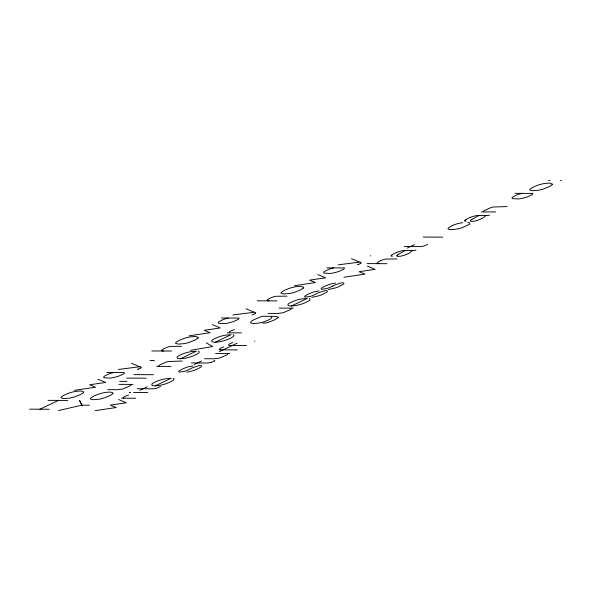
<?xml version="1.0" encoding="UTF-8"?>
<svg xmlns="http://www.w3.org/2000/svg" width="591" height="591" viewBox="0 0 591 591"><rect width="100%" height="100%" fill="white"/><g stroke="black" fill="none" stroke-linecap="round" stroke-linejoin="round"><path stroke-width="0.89" d="M412.378 250.525L409.659 252.859A10.572 2.305 -16.4 0 1 408.174 253.635L405.345 254.832A7.461 1.625 -16.4 0 1 402.767 255.674L402.087 255.851A5.459 1.189 -16.4 0 1 400.188 256.243L398.777 256.383A8.422 1.839 -16.4 0 1 398.009 256.391L397.226 256.295A5.784 1.263 -16.4 0 1 396.768 255.918L397.034 255.393M485.979 215.516L483.261 217.85A10.572 2.305 -16.4 0 1 481.776 218.626L478.946 219.822A7.461 1.625 -16.4 0 1 476.368 220.665L475.681 220.842A5.459 1.189 -16.4 0 1 473.783 221.233L472.379 221.374A8.422 1.839 -16.4 0 1 471.603 221.381L470.828 221.285A5.784 1.263 -16.4 0 1 470.37 220.908L470.635 220.391M153.919 361.005L154.066 360.82A4.573 0.997 -16.4 0 0 153.985 360.407L149.996 360.532M303.02 288.245L303.434 287.81A8.998 1.965 -16.4 0 0 303.641 287.263L301.277 286.399A21.978 4.794 -16.4 0 0 299.74 286.369L295.825 286.731A10.365 2.261 -16.4 0 0 292.944 287.315L291.888 287.588A9.323 2.032 -16.4 0 0 288.807 288.534L285.859 289.701A14.45 3.154 -16.4 0 0 284.522 290.329L282.882 291.208A10.298 2.246 -16.4 0 0 281.117 292.7A9.087 1.98 -16.4 0 0 281.043 293.254L283.85 293.978L289.656 293.483A10.283 2.246 -16.4 0 0 291.097 293.188A9.412 2.054 -16.4 0 0 292.641 292.811A8.968 1.958 -16.4 0 0 295.241 292.035L299.77 290.203A11.569 2.527 -16.4 0 0 303.035 288.238M129.555 392.49L130.264 392.298M130.256 392.35L129.599 392.542M160.464 386.47L160.065 386.713A11.074 2.416 -16.4 0 1 158.743 387.378A5.415 1.182 -16.4 0 1 156.748 388.206L153.704 388.797L137.171 388.73M214.732 360.643L214.282 360.924M427.699 244.275L427.3 244.511A11.074 2.416 -16.4 0 1 425.978 245.184A5.415 1.182 -16.4 0 1 423.991 246.011L420.94 246.595L404.407 246.528M405.197 250.569L399.353 253.812A20.419 4.455 -16.4 0 0 398.319 254.403M478.799 215.567L472.955 218.81A20.419 4.455 -16.4 0 0 471.921 219.394M332.393 286.236L328.426 288.016A6.361 1.389 -16.4 0 1 326.749 288.548L321.896 289.295A5.186 1.13 -16.4 0 1 321.371 289.176L321.09 288.851A7.646 1.67 -16.4 0 1 321.201 288.497L321.556 288.105A5.725 1.248 -16.4 0 1 322.154 287.684L323.934 286.709A20.715 4.521 -16.4 0 1 325.072 286.147L327.739 284.995A8.717 1.899 -16.4 0 1 330.834 283.946L335.518 283.023M39.922 409.208L58.428 400.403M407.214 248.102L414.587 244.6M180.61 358.678L196.411 351.157L190.967 351.652A11.251 2.453 -16.4 0 0 189.667 351.881A8.274 1.803 -16.4 0 0 187.842 352.295L186.387 352.694A9.914 2.165 -16.4 0 0 182.553 354.016L182.109 354.201A12.847 2.8 -16.4 0 0 179.029 355.664L178.718 355.841A9.84 2.142 -16.4 0 0 177.137 356.994L177.174 358.257L179.184 358.7A60.075 13.105 -16.4 0 0 181.245 358.685L183.313 358.53A9.899 2.157 -16.4 0 0 185.655 358.146L189.452 357.2A8.754 1.906 -16.4 0 0 192.186 356.292L193.22 355.885A16.304 3.553 -16.4 0 0 196.877 354.194L198.908 352.871L199.263 351.785A42.552 9.279 -16.4 0 0 198.428 351.246M215.316 342.174L231.118 334.654L225.673 335.141A11.251 2.453 -16.4 0 0 224.366 335.378A8.274 1.803 -16.4 0 0 222.541 335.791L221.093 336.19A9.914 2.165 -16.4 0 0 217.259 337.513L216.816 337.69A12.847 2.8 -16.4 0 0 213.735 339.153L213.425 339.337A9.84 2.142 -16.4 0 0 211.837 340.482L211.881 341.753L213.89 342.196A60.075 13.105 -16.4 0 0 215.951 342.174L218.02 342.026A9.899 2.157 -16.4 0 0 220.362 341.635L224.159 340.689A8.754 1.906 -16.4 0 0 226.892 339.788L227.927 339.382A16.304 3.553 -16.4 0 0 231.583 337.683L233.615 336.36L233.97 335.274A42.552 9.279 -16.4 0 0 233.127 334.742M291.466 305.946L307.276 298.433L301.824 298.92A11.251 2.453 -16.4 0 0 300.524 299.149A8.274 1.803 -16.4 0 0 298.699 299.563L297.243 299.962A9.914 2.165 -16.4 0 0 293.409 301.284L292.966 301.469A12.847 2.8 -16.4 0 0 289.885 302.932L289.575 303.109A9.84 2.142 -16.4 0 0 287.994 304.262L288.039 305.525L290.041 305.968A60.075 13.105 -16.4 0 0 292.102 305.953L294.17 305.798A9.899 2.157 -16.4 0 0 296.512 305.414L300.309 304.468A8.754 1.906 -16.4 0 0 303.043 303.56L304.077 303.153A16.304 3.553 -16.4 0 0 307.734 301.462L309.765 300.139L310.12 299.053A42.552 9.279 -16.4 0 0 309.285 298.514M219.379 351.645L227.993 347.545M228.532 347.286L237.146 343.194M139.978 390.304L147.351 386.795M194.195 364.514L201.568 361.005M155.352 385.775L171.154 378.262L165.709 378.75A11.251 2.453 -16.4 0 0 164.409 378.979A8.274 1.803 -16.4 0 0 162.584 379.392L161.129 379.791A9.914 2.165 -16.4 0 0 157.295 381.114L156.851 381.298A12.847 2.8 -16.4 0 0 153.771 382.761L153.461 382.938A9.84 2.142 -16.4 0 0 151.872 384.091L151.917 385.354L153.926 385.797A60.075 13.105 -16.4 0 0 155.987 385.783L158.056 385.627A9.899 2.157 -16.4 0 0 160.397 385.243L164.195 384.298A8.754 1.906 -16.4 0 0 166.928 383.389L167.962 382.983A16.304 3.553 -16.4 0 0 171.619 381.291L173.651 379.969L174.005 378.883A42.552 9.279 -16.4 0 0 173.17 378.343M452.255 225.622L449.337 227.262A17.516 3.819 -16.4 0 0 448.85 227.638A16.053 3.502 -16.4 0 0 447.993 228.466L448.362 229.256L450.756 229.618A21.003 4.58 -16.4 0 0 454.435 229.441L458.402 228.769A11.406 2.49 -16.4 0 0 462.302 227.661L469.431 224.285A7.166 1.566 -16.4 0 0 469.786 223.915L469.49 222.763L467.762 222.519M232.847 342.581L231.125 343.238A14.214 3.103 -16.4 0 0 230.645 343.423L230.424 343.519A5.216 1.138 -16.4 0 0 228.902 344.464L228.687 344.708A7.617 1.662 -16.4 0 0 228.562 344.937L228.591 345.24A4.536 0.99 -16.4 0 0 229.544 345.491L246.499 345.565M223.694 346.932L221.972 347.589A14.214 3.103 -16.4 0 0 221.492 347.774L221.27 347.87A5.216 1.138 -16.4 0 0 219.756 348.816L219.534 349.059A7.617 1.662 -16.4 0 0 219.409 349.296L219.438 349.599A4.536 0.99 -16.4 0 0 220.391 349.842M358.242 264.487L357.518 264.746M138.272 369.124L137.304 369.456M252.113 314.885L252.83 314.626A5.289 1.152 -16.4 0 0 255.319 313.444M470.687 217.237L474.159 216.121A5.349 1.167 -16.4 0 1 475.873 215.752L477.55 215.552A23.647 5.156 -16.4 0 1 478.725 215.53L485.758 215.545A14.738 3.214 -16.4 0 0 487.442 215.434L487.922 215.383A8.592 1.876 -16.4 0 0 489.592 215.124M397.086 252.239L400.558 251.131A5.349 1.167 -16.4 0 1 402.272 250.754L403.948 250.562A23.647 5.156 -16.4 0 1 405.123 250.532L412.163 250.554A14.738 3.214 -16.4 0 0 413.84 250.444L414.321 250.385A8.592 1.876 -16.4 0 0 415.998 250.133M470.399 217.333L470.214 217.407A9.013 1.965 -16.4 0 0 469.402 217.776L469.195 217.872A15.78 3.443 -16.4 0 0 465.782 219.726M396.797 252.342L396.613 252.409A9.013 1.965 -16.4 0 0 395.8 252.785L395.593 252.882A15.78 3.443 -16.4 0 0 392.188 254.728M210.95 362.416L207.84 363.014L191.388 362.94M522.008 193.39L519.193 194.144A7.86 1.714 -16.4 0 0 516.667 195.037L512.988 196.899A7.749 1.692 -16.4 0 0 512.116 197.704L512.087 198.354A11.746 2.563 -16.4 0 0 512.353 198.613L518.536 198.968A11.547 2.519 -16.4 0 0 523.257 198.081L524.823 197.667A8.946 1.95 -16.4 0 0 527.778 196.7L531.966 194.749A6.073 1.322 -16.4 0 0 532.742 194.077L532.735 193.434L515.167 193.346M333.642 267.9L330.827 268.661A7.86 1.714 -16.4 0 0 328.3 269.548L324.622 271.409A7.749 1.692 -16.4 0 0 323.75 272.222L323.72 272.865A11.746 2.563 -16.4 0 0 323.994 273.123L330.17 273.478A11.547 2.519 -16.4 0 0 334.89 272.591L336.456 272.178A8.946 1.95 -16.4 0 0 339.411 271.21L343.607 269.26A6.073 1.322 -16.4 0 0 344.376 268.587L344.376 267.945L326.801 267.863M228.229 318.039L225.422 318.8A7.86 1.714 -16.4 0 0 222.896 319.687L219.217 321.548A7.749 1.692 -16.4 0 0 218.345 322.354L218.308 323.004A11.746 2.563 -16.4 0 0 218.581 323.262L224.757 323.617A11.547 2.519 -16.4 0 0 229.478 322.73L231.044 322.317A8.946 1.95 -16.4 0 0 234.006 321.349L238.195 319.399A6.073 1.322 -16.4 0 0 238.963 318.726L238.963 318.084L221.396 318.002M113.671 372.529L110.857 373.29A7.86 1.714 -16.4 0 0 108.33 374.184L104.651 376.039A7.749 1.692 -16.4 0 0 103.78 376.851L103.75 377.494A11.746 2.563 -16.4 0 0 104.016 377.76L110.199 378.107A11.547 2.519 -16.4 0 0 114.92 377.228L116.486 376.807A8.946 1.95 -16.4 0 0 119.441 375.839L123.637 373.889A6.073 1.322 -16.4 0 0 124.406 373.216L124.398 372.581L106.831 372.493M58.435 410.553L81.92 405.167L89.389 405.227M190.568 350.315L212.701 346.518L206.281 342.839M319.051 290.861L314.368 291.777A8.717 1.899 -16.4 0 0 311.272 292.826L308.598 293.986A20.715 4.521 -16.4 0 0 307.46 294.54L305.68 295.522A5.725 1.248 -16.4 0 0 305.089 295.943L304.734 296.335A7.646 1.67 -16.4 0 0 304.624 296.689L304.897 297.014A5.186 1.13 -16.4 0 0 305.429 297.125L310.275 296.379A6.361 1.389 -16.4 0 0 311.952 295.847L315.926 294.074A13.689 2.985 -16.4 0 1 317.751 293.055L324.592 290.742A5.991 1.308 -16.4 0 1 326.217 290.609L327.377 290.861L327.414 291.474A7.498 1.633 -16.4 0 1 326.734 292.168L322.331 294.51A12.958 2.829 -16.4 0 1 319.472 295.633L311.863 297.391M193.168 365.822L188.485 366.745A8.717 1.899 -16.4 0 0 185.389 367.794L182.715 368.947A20.715 4.521 -16.4 0 0 181.577 369.501L179.797 370.483A5.725 1.248 -16.4 0 0 179.206 370.904L178.851 371.296A7.646 1.67 -16.4 0 0 178.741 371.65L179.014 371.975A5.186 1.13 -16.4 0 0 179.546 372.094L184.392 371.34A6.361 1.389 -16.4 0 0 186.069 370.808L190.043 369.035A13.689 2.985 -16.4 0 1 191.868 368.016L198.709 365.703A5.991 1.308 -16.4 0 1 200.327 365.57L201.494 365.822L201.531 366.442A7.498 1.633 -16.4 0 1 200.851 367.129L196.448 369.471A12.958 2.829 -16.4 0 1 193.589 370.601L186.867 372.234M343.977 277.238L365.009 274.106L359.092 271.683L375.137 269.356L367.388 266.098M294.466 285.704L315.498 282.572L309.588 280.149L325.634 277.822L317.877 274.564M189.054 335.836L210.086 332.711L204.176 330.288L220.221 327.961L212.472 324.703M74.496 390.333L95.528 387.201L89.618 384.778L105.656 382.451L97.907 379.193M95.166 410.671L116.198 407.539L110.288 405.116L126.334 402.789L118.584 399.531M338.303 264.82L360.096 262.064A16.94 3.694 -16.4 0 1 360.237 262.108L360.902 262.352A4.787 1.042 -16.4 0 1 361.108 262.744A5.445 1.189 -16.4 0 1 360.643 263.32M232.891 314.959L254.684 312.203A16.94 3.694 -16.4 0 1 254.824 312.247L255.489 312.491A4.787 1.042 -16.4 0 1 255.696 312.883A5.445 1.189 -16.4 0 1 255.231 313.459M118.326 369.456L140.126 366.701A16.94 3.694 -16.4 0 1 140.266 366.738L140.931 366.981A4.787 1.042 -16.4 0 1 141.131 367.38A5.445 1.189 -16.4 0 1 140.673 367.949M328.337 289.553L335.939 287.802A12.958 2.829 -16.4 0 0 338.798 286.672L343.208 284.337A7.498 1.633 -16.4 0 0 343.881 283.643L343.844 283.023L342.684 282.771A5.991 1.308 -16.4 0 0 341.059 282.904L334.218 285.224A13.689 2.985 -16.4 0 0 332.393 286.236M262.884 323.24L265.448 323.026A5.821 1.271 -16.4 0 0 267.28 322.634L273.877 320.219L278.221 317.581A7.158 1.559 -16.4 0 0 278.361 317.072L275.583 316.37L261.983 316.281L254.182 319.642A22.524 4.913 -16.4 0 0 252.822 320.352L252.505 320.521A8.052 1.758 -16.4 0 0 251.116 321.467L250.577 322.413A13.578 2.962 -16.4 0 0 250.695 322.752A12.367 2.696 -16.4 0 0 251.448 323.211L253.251 323.462A19.141 4.174 -16.4 0 0 254.329 323.476L257.61 323.218A11.251 2.453 -16.4 0 0 261.333 322.501L262.877 322.095A8.51 1.854 -16.4 0 0 265.802 321.149L269.614 319.45A9.05 1.972 -16.4 0 0 270.841 318.675L271.875 317.293L271.306 316.325M548.64 180.329L550.073 180.336M560.283 180.381L561.45 180.388M507.012 206.562L492.931 207.035A5.326 1.16 -16.4 0 0 491.431 207.419L484.517 210.433A7.934 1.729 -16.4 0 0 483.623 211.238L483.497 211.888M481.466 211.881L495.701 211.947M423.09 237.057L442.725 237.139M370.232 255.866L370.646 255.866M396.901 258.954L386.13 259.05A3.369 0.731 -16.4 0 0 384.468 259.36A5.578 1.219 -16.4 0 0 381.86 260.188A10.032 2.187 -16.4 0 0 379.067 261.458A7.683 1.677 -16.4 0 0 377.361 262.626A7.705 1.684 -16.4 0 0 377.39 263.387M367.166 263.601L386.942 263.689M286.953 296.165L276.189 296.261A3.369 0.731 -16.4 0 0 274.52 296.571A5.578 1.219 -16.4 0 0 271.912 297.399A10.032 2.187 -16.4 0 0 269.127 298.669A7.683 1.677 -16.4 0 0 267.413 299.836M257.218 300.819L276.994 300.9M279.151 308.11L293.387 308.177M268.019 313.407L277.888 313.429L282.18 312.912A5.326 1.16 -16.4 0 0 283.665 312.528L290.462 309.558A7.358 1.603 -16.4 0 0 291.282 308.783L291.289 308.17M227.254 332.799L241.49 332.859M254.44 341.11L254.861 341.11M181.548 346.304L170.777 346.4A3.369 0.731 -16.4 0 0 169.107 346.71A5.578 1.219 -16.4 0 0 166.499 347.538A10.032 2.187 -16.4 0 0 163.714 348.808A7.683 1.677 -16.4 0 0 162.008 349.975A7.705 1.684 -16.4 0 0 162.037 350.744M220.399 349.842L237.346 349.916M151.813 350.951L171.582 351.039M215.56 353.448L229.788 353.514M204.427 358.744L214.289 358.767L218.589 358.242A5.326 1.16 -16.4 0 0 220.074 357.865L226.87 354.888A7.358 1.603 -16.4 0 0 227.683 354.12L227.698 353.499M182.257 361.035L168.184 361.507A5.326 1.16 -16.4 0 0 166.677 361.891L159.769 364.906A7.934 1.729 -16.4 0 0 158.868 365.711L158.75 366.361M156.711 366.354L170.947 366.413M133.898 374.628L153.483 374.701M126.614 378.085L146.199 378.166M119.692 381.335L126.939 381.372M118.88 384.349L133.115 384.409M107.747 389.639L117.616 389.668L121.909 389.144A5.326 1.16 -16.4 0 0 123.393 388.767L130.19 385.79A7.358 1.603 -16.4 0 0 131.01 385.014L131.017 384.401M133.522 392.468L147.757 392.527M121.532 398.171L135.767 398.238M48.056 400.358L67.692 400.447M29.55 409.157L49.186 409.245M466.048 221.248L464.932 221.093A3.797 0.827 -16.4 0 1 464.822 220.761M392.446 256.258L391.331 256.102A3.797 0.827 -16.4 0 1 391.22 255.77M378.92 263.652L377.967 263.593A4.639 1.012 -16.4 0 1 377.331 263.409M163.559 351.002L162.606 350.943A4.639 1.012 -16.4 0 1 161.971 350.759M268.971 300.863L268.019 300.804A4.639 1.012 -16.4 0 1 267.383 300.62A7.705 1.684 -16.4 0 1 267.368 299.851M351.482 258.681L359.069 261.85M246.07 308.82L253.657 311.989M131.512 363.31L139.099 366.479M229.463 332.792L229.278 332.061L230.01 331.381A3.782 0.827 -16.4 0 1 230.682 331.019A7.816 1.707 -16.4 0 1 234.435 329.615M123.733 398.164L123.549 397.44L124.28 396.753A3.782 0.827 -16.4 0 1 124.952 396.391A7.816 1.707 -16.4 0 1 128.705 394.995M214.289 360.924A11.074 2.416 -16.4 0 1 212.952 361.596A5.415 1.182 -16.4 0 1 210.965 362.416M470.628 220.391A8.702 1.899 -16.4 0 1 471.936 219.394M464.74 220.783A6.427 1.404 -16.4 0 1 465.878 219.712M462.642 222.659A20.781 4.536 -16.4 0 0 461.711 222.8L457.737 223.634A6.065 1.322 -16.4 0 0 456.304 224.048L454.856 224.55A11.584 2.527 -16.4 0 0 452.248 225.622M397.026 255.401A8.702 1.899 -16.4 0 1 398.334 254.403M391.139 255.792A6.427 1.404 -16.4 0 1 392.276 254.721M360.724 263.305A5.289 1.152 -16.4 0 1 358.286 264.502M140.754 367.942A5.289 1.152 -16.4 0 1 138.316 369.131M83.464 392.439L83.05 392.875A11.569 2.527 -16.4 0 1 79.8 394.832L75.271 396.664A8.968 1.958 -16.4 0 1 72.671 397.447A9.412 2.054 -16.4 0 1 71.127 397.817A10.283 2.246 -16.4 0 1 69.686 398.112L63.88 398.607L61.072 397.891A9.087 1.98 -16.4 0 1 61.146 397.337A10.298 2.246 -16.4 0 1 62.912 395.837L64.552 394.958A14.45 3.154 -16.4 0 1 65.889 394.33L68.837 393.163A9.323 2.032 -16.4 0 1 71.917 392.217L72.974 391.951A10.365 2.261 -16.4 0 1 75.855 391.36L79.763 390.998A21.978 4.794 -16.4 0 1 81.307 391.028L83.671 391.892A8.998 1.965 -16.4 0 1 83.464 392.439M112.851 393.547L112.438 393.975A11.569 2.527 -16.4 0 1 109.187 395.94L104.659 397.773A8.968 1.958 -16.4 0 1 102.058 398.548A9.412 2.054 -16.4 0 1 100.514 398.925A10.283 2.246 -16.4 0 1 99.074 399.221L93.267 399.715L90.46 398.991A9.087 1.98 -16.4 0 1 90.534 398.437A10.298 2.246 -16.4 0 1 92.299 396.945L93.939 396.066A14.45 3.154 -16.4 0 1 95.277 395.438L98.224 394.271A9.323 2.032 -16.4 0 1 101.305 393.325L102.361 393.052A10.365 2.261 -16.4 0 1 105.242 392.468L109.158 392.106A21.978 4.794 -16.4 0 1 110.694 392.136L113.058 393A8.998 1.965 -16.4 0 1 112.851 393.547M198.029 337.949L197.616 338.384A11.569 2.527 -16.4 0 1 194.365 340.342L189.837 342.174A8.968 1.958 -16.4 0 1 187.236 342.95A9.412 2.054 -16.4 0 1 185.685 343.327A10.283 2.246 -16.4 0 1 184.252 343.622L178.445 344.117L175.63 343.393A9.087 1.98 -16.4 0 1 175.712 342.839A10.298 2.246 -16.4 0 1 177.47 341.347L179.11 340.468A14.45 3.154 -16.4 0 1 180.454 339.84L183.395 338.673A9.323 2.032 -16.4 0 1 186.475 337.727L187.532 337.454A10.365 2.261 -16.4 0 1 190.42 336.87L194.328 336.508A21.978 4.794 -16.4 0 1 195.865 336.538L198.236 337.402A8.998 1.965 -16.4 0 1 198.029 337.949M552.164 184.584L551.75 185.02A11.569 2.527 -16.4 0 1 548.5 186.978L543.971 188.81A8.968 1.958 -16.4 0 1 541.371 189.585A9.412 2.054 -16.4 0 1 539.827 189.962A10.283 2.246 -16.4 0 1 538.386 190.258L532.58 190.753L529.772 190.036A9.087 1.98 -16.4 0 1 529.846 189.475A10.298 2.246 -16.4 0 1 531.612 187.982L533.252 187.103A14.45 3.154 -16.4 0 1 534.589 186.475L537.537 185.308A9.323 2.032 -16.4 0 1 540.617 184.362L541.674 184.089A10.365 2.261 -16.4 0 1 544.555 183.506L548.47 183.144A21.978 4.794 -16.4 0 1 550.007 183.173L552.371 184.037A8.998 1.965 -16.4 0 1 552.164 184.584M81.92 405.167L79.622 400.499L81.905 405.197"/></g></svg>
